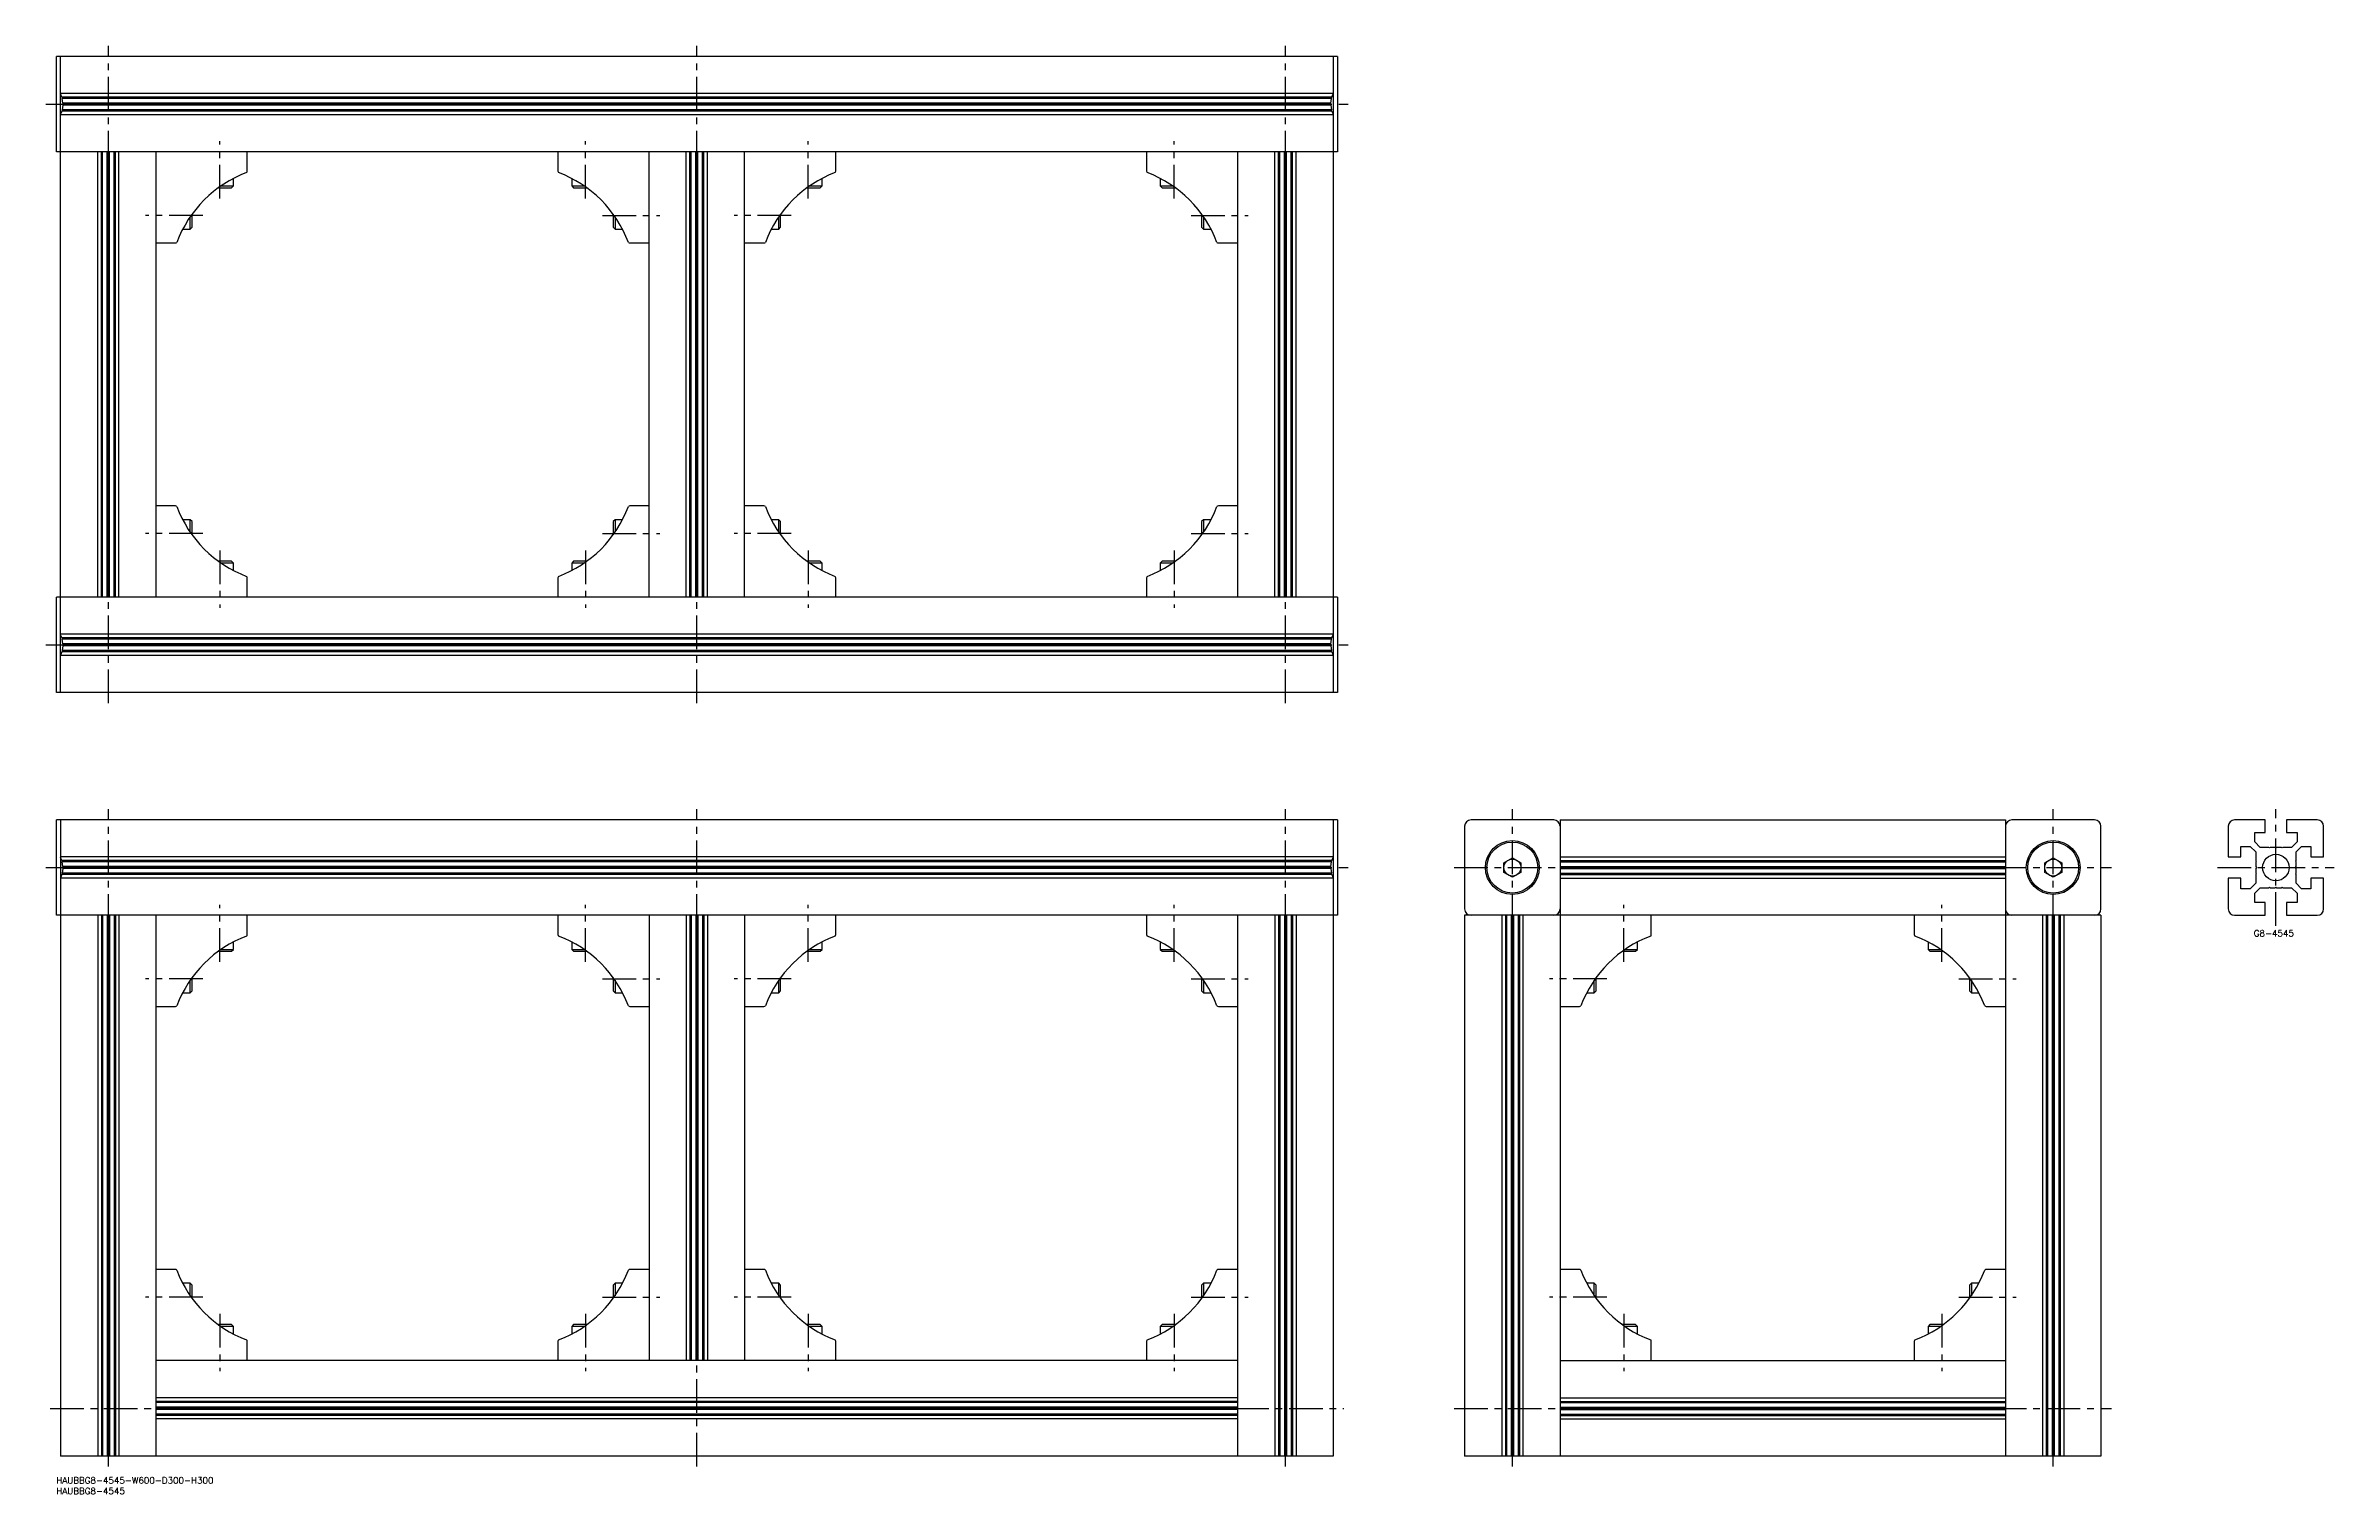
# Model space of a CAD drawing. Extents: x -5 to 1074, y -8 to 675.
import ezdxf

# ---------------------------------------------------------------- set-up
doc = ezdxf.new("R2010")
doc.units = 0
doc.header["$LTSCALE"] = 0.5
doc.linetypes.add('CENTER', pattern=[50.8, 31.75, -6.35, 6.35, -6.35])
for name, color, linetype in [('MSM_CENTER', 1, 'CENTER'), ('MSM_CONTINUOUS', 7, 'CONTINUOUS'), ('MSM_PART_NUMBER', 7, 'CONTINUOUS')]:
    doc.layers.add(name, color=color, linetype=linetype)
doc.styles.get("Standard").update_dxf_attribs({"font": 'txt.shx', "height": 3, "bigfont": 'bigfont.shx'})

# ---------------------------------------------------------------- blocks, each defined once
blk = doc.blocks.new('*U8')
at = {"layer": 'MSM_PART_NUMBER'}
blk.add_text('HAUBBG8-4545-W600-D300-H300', height=3, dxfattribs=at).set_placement((0, -3))
blk = doc.blocks.new('*U9')
at = {"layer": 'MSM_PART_NUMBER'}
blk.add_text('HAUBBG8-4545', height=3, dxfattribs=at).set_placement((0, -8))
blk = doc.blocks.new('*U10')
at = {"layer": 'MSM_PART_NUMBER'}
blk.add_text('G8-4545', height=3, dxfattribs=at).set_placement((1036.1, 255))

msp = doc.modelspace()

# ---------------------------------------------------------------- linework, layer by layer
at = {"layer": 'MSM_CENTER'}
for p, q in [((24.5, 365), (24.5, 675)), ((302, 365), (302, 675)), ((579.5, 365), (579.5, 675)), ((-5, 647.5), (609, 647.5)), ((77, 603), (77, 630)), ((249.5, 603), (249.5, 630)), ((354.5, 603), (354.5, 630)), ((527, 603), (527, 630)), ((69, 595), (42, 595)), ((257.5, 595), (284.5, 595)), ((346.5, 595), (319.5, 595)), ((535, 595), (562, 595)), ((69, 445), (42, 445)), ((257.5, 445), (284.5, 445)), ((346.5, 445), (319.5, 445)), ((535, 445), (562, 445)), ((77, 437), (77, 410)), ((249.5, 437), (249.5, 410)), ((354.5, 437), (354.5, 410)), ((527, 437), (527, 410)), ((-5, 392.5), (609, 392.5)), ((24.5, 5), (24.5, 315)), ((302, 5), (302, 315)), ((579.5, 5), (579.5, 315)), ((686.5, 5), (686.5, 315)), ((941.5, 5), (941.5, 315)), ((1046.5, 260), (1046.5, 315)), ((-5, 287.5), (609, 287.5)), ((659, 287.5), (969, 287.5)), ((1019, 287.5), (1074, 287.5)), ((77, 243), (77, 270)), ((249.5, 243), (249.5, 270)), ((354.5, 243), (354.5, 270)), ((527, 243), (527, 270)), ((739, 243), (739, 270)), ((889, 243), (889, 270)), ((69, 235), (42, 235)), ((257.5, 235), (284.5, 235)), ((346.5, 235), (319.5, 235)), ((535, 235), (562, 235)), ((731, 235), (704, 235)), ((897, 235), (924, 235)), ((69, 85), (42, 85)), ((77, 77), (77, 50)), ((249.5, 77), (249.5, 50)), ((257.5, 85), (284.5, 85)), ((346.5, 85), (319.5, 85)), ((354.5, 77), (354.5, 50)), ((527, 77), (527, 50)), ((535, 85), (562, 85)), ((731, 85), (704, 85)), ((739, 77), (739, 50)), ((889, 77), (889, 50)), ((897, 85), (924, 85)), ((-3, 32.5), (607, 32.5)), ((659, 32.5), (969, 32.5))]:
    msp.add_line(p, q, dxfattribs=at)
at = {"layer": 'MSM_CONTINUOUS'}
for p, q in [((0, 625), (0, 670)), ((604, 670), (0, 670)), ((2, 370), (2, 670)), ((602, 670), (602, 370)), ((604, 670), (604, 625)), ((602, 652.5), (2, 652.5)), ((2.6, 650.8), (2, 652.3)), ((601.4, 650.8), (2.6, 650.8)), ((2.6, 650.8), (2.9, 650.5)), ((2.9, 650.5), (2.8, 650.2)), ((601.2, 650.2), (2.8, 650.2)), ((3.1, 648), (2.8, 650.2)), ((601.1, 650.5), (2.9, 650.5)), ((600.9, 648), (3.1, 648)), ((3.1, 648), (3.4, 647.5)), ((3.4, 647.5), (3.1, 647)), ((600.6, 647.5), (3.4, 647.5)), ((600.6, 647.5), (600.9, 648)), ((600.9, 647), (600.6, 647.5)), ((600.9, 648), (601.2, 650.2)), ((601.1, 650.5), (601.4, 650.8)), ((601.2, 650.2), (601.1, 650.5)), ((601.4, 650.8), (602, 652.3)), ((2.6, 644.2), (2, 642.7)), ((602, 642.5), (2, 642.5)), ((2.9, 644.5), (2.6, 644.2)), ((601.4, 644.2), (2.6, 644.2)), ((3.1, 647), (2.8, 644.8)), ((601.2, 644.8), (2.8, 644.8)), ((2.8, 644.8), (2.9, 644.5)), ((601.1, 644.5), (2.9, 644.5)), ((600.9, 647), (3.1, 647)), ((600.9, 647), (601.2, 644.8)), ((601.1, 644.5), (601.2, 644.8)), ((601.4, 644.2), (601.1, 644.5)), ((601.4, 644.2), (602, 642.7)), ((604, 625), (0, 625)), ((19.5, 415), (19.5, 625)), ((21.2, 415), (21.2, 625)), ((21.5, 415), (21.5, 625)), ((21.8, 415), (21.8, 625)), ((24, 415), (24, 625)), ((24.5, 415), (24.5, 625)), ((25, 415), (25, 625)), ((27.2, 415), (27.2, 625)), ((27.5, 415), (27.5, 625)), ((27.8, 415), (27.8, 625)), ((29.5, 415), (29.5, 625)), ((47, 415), (47, 625)), ((90, 615.9), (90, 625)), ((236.5, 625), (236.5, 615.9)), ((279.5, 415), (279.5, 625)), ((297, 415), (297, 625)), ((298.7, 415), (298.7, 625)), ((299, 415), (299, 625)), ((299.3, 415), (299.3, 625)), ((301.5, 415), (301.5, 625)), ((302, 415), (302, 625)), ((302.5, 415), (302.5, 625)), ((304.7, 415), (304.7, 625)), ((305, 415), (305, 625)), ((305.3, 415), (305.3, 625)), ((307, 415), (307, 625)), ((324.5, 415), (324.5, 625)), ((367.5, 615.9), (367.5, 625)), ((514, 625), (514, 615.9)), ((557, 415), (557, 625)), ((574.5, 415), (574.5, 625)), ((576.2, 415), (576.2, 625)), ((576.5, 415), (576.5, 625)), ((576.8, 415), (576.8, 625)), ((579, 415), (579, 625)), ((579.5, 415), (579.5, 625)), ((580, 415), (580, 625)), ((582.2, 415), (582.2, 625)), ((582.5, 415), (582.5, 625)), ((582.8, 415), (582.8, 625)), ((584.5, 415), (584.5, 625)), ((76.4, 608), (82.6, 608)), ((77.6, 608.9), (83.5, 608.9)), ((82.6, 608), (83.5, 608.9)), ((83.5, 608.9), (83.5, 612.4)), ((243, 612.4), (243, 608.9)), ((243, 608.9), (243.9, 608)), ((243, 608.9), (248.9, 608.9)), ((243.9, 608), (250.1, 608)), ((353.9, 608), (360.1, 608)), ((355.1, 608.9), (361, 608.9)), ((360.1, 608), (361, 608.9)), ((361, 608.9), (361, 612.4)), ((520.5, 612.4), (520.5, 608.9)), ((520.5, 608.9), (521.4, 608)), ((520.5, 608.9), (526.4, 608.9)), ((521.4, 608), (527.6, 608)), ((63.1, 588.5), (63.1, 594.4)), ((64, 589.4), (64, 595.6)), ((262.5, 595.6), (262.5, 589.4)), ((263.4, 594.4), (263.4, 588.5)), ((340.6, 588.5), (340.6, 594.4)), ((341.5, 589.4), (341.5, 595.6)), ((540, 595.6), (540, 589.4)), ((540.9, 594.4), (540.9, 588.5)), ((59.6, 588.5), (63.1, 588.5)), ((63.1, 588.5), (64, 589.4)), ((262.5, 589.4), (263.4, 588.5)), ((263.4, 588.5), (266.9, 588.5)), ((337.1, 588.5), (340.6, 588.5)), ((340.6, 588.5), (341.5, 589.4)), ((540, 589.4), (540.9, 588.5)), ((540.9, 588.5), (544.4, 588.5)), ((47, 582), (56.1, 582)), ((270.4, 582), (279.5, 582)), ((324.5, 582), (333.6, 582)), ((547.9, 582), (557, 582)), ((56.1, 458), (47, 458)), ((279.5, 458), (270.4, 458)), ((333.6, 458), (324.5, 458)), ((557, 458), (547.9, 458)), ((63.1, 451.5), (59.6, 451.5)), ((64, 450.6), (63.1, 451.5)), ((63.1, 445.6), (63.1, 451.5)), ((64, 444.4), (64, 450.6)), ((263.4, 451.5), (262.5, 450.6)), ((262.5, 450.6), (262.5, 444.4)), ((266.9, 451.5), (263.4, 451.5)), ((263.4, 451.5), (263.4, 445.6)), ((340.6, 451.5), (337.1, 451.5)), ((341.5, 450.6), (340.6, 451.5)), ((340.6, 445.6), (340.6, 451.5)), ((341.5, 444.4), (341.5, 450.6)), ((540.9, 451.5), (540, 450.6)), ((540, 450.6), (540, 444.4)), ((544.4, 451.5), (540.9, 451.5)), ((540.9, 451.5), (540.9, 445.6)), ((82.6, 432), (76.4, 432)), ((83.5, 431.1), (82.6, 432)), ((243.9, 432), (243, 431.1)), ((250.1, 432), (243.9, 432)), ((360.1, 432), (353.9, 432)), ((361, 431.1), (360.1, 432)), ((521.4, 432), (520.5, 431.1)), ((527.6, 432), (521.4, 432)), ((83.5, 431.1), (77.6, 431.1)), ((83.5, 427.6), (83.5, 431.1)), ((90, 415), (90, 424.1)), ((236.5, 424.1), (236.5, 415)), ((243, 431.1), (243, 427.6)), ((248.9, 431.1), (243, 431.1)), ((361, 431.1), (355.1, 431.1)), ((361, 427.6), (361, 431.1)), ((367.5, 415), (367.5, 424.1)), ((514, 424.1), (514, 415)), ((520.5, 431.1), (520.5, 427.6)), ((526.4, 431.1), (520.5, 431.1)), ((0, 370), (0, 415)), ((604, 415), (0, 415)), ((604, 415), (604, 370)), ((602, 397.5), (2, 397.5)), ((2.6, 395.8), (2, 397.3)), ((2.6, 389.2), (2, 387.7)), ((601.4, 395.8), (2.6, 395.8)), ((2.6, 395.8), (2.9, 395.5)), ((2.9, 389.5), (2.6, 389.2)), ((601.4, 389.2), (2.6, 389.2)), ((2.9, 395.5), (2.8, 395.2)), ((601.2, 395.2), (2.8, 395.2)), ((3.1, 393), (2.8, 395.2)), ((3.1, 392), (2.8, 389.8)), ((2.8, 389.8), (2.9, 389.5)), ((601.2, 389.8), (2.8, 389.8)), ((601.1, 395.5), (2.9, 395.5)), ((601.1, 389.5), (2.9, 389.5)), ((600.9, 393), (3.1, 393)), ((3.1, 393), (3.4, 392.5)), ((3.4, 392.5), (3.1, 392)), ((600.9, 392), (3.1, 392)), ((600.6, 392.5), (3.4, 392.5)), ((600.6, 392.5), (600.9, 393)), ((600.9, 392), (600.6, 392.5)), ((600.9, 393), (601.2, 395.2)), ((600.9, 392), (601.2, 389.8)), ((601.1, 395.5), (601.4, 395.8)), ((601.2, 395.2), (601.1, 395.5)), ((601.1, 389.5), (601.2, 389.8)), ((601.4, 389.2), (601.1, 389.5)), ((601.4, 395.8), (602, 397.3)), ((601.4, 389.2), (602, 387.7)), ((602, 387.5), (2, 387.5)), ((604, 370), (0, 370)), ((0, 265), (0, 310)), ((604, 310), (0, 310)), ((2, 310), (2, 10)), ((602, 310), (602, 10)), ((604, 310), (604, 265)), ((664, 307), (664, 268)), ((706, 310), (667, 310)), ((709, 310), (709, 10)), ((709, 310), (919, 310)), ((919, 310), (919, 10)), ((961, 310), (922, 310)), ((964, 268), (964, 307)), ((1024, 307), (1024, 292.5)), ((1041.5, 310), (1027, 310)), ((1036.5, 299.6), (1036.5, 304)), ((1036.5, 304), (1041.5, 304)), ((1041.5, 304), (1041.5, 310)), ((1066, 310), (1051.5, 310)), ((1051.5, 310), (1051.5, 304)), ((1051.5, 304), (1056.5, 304)), ((1056.5, 304), (1056.5, 299.6)), ((1069, 292.5), (1069, 307)), ((602, 292.5), (2, 292.5)), ((2.6, 290.8), (2, 292.3)), ((601.4, 290.8), (602, 292.3)), ((682.5, 289.8), (686.5, 292.1)), ((686.5, 292.1), (690.5, 289.8)), ((709, 292.5), (919, 292.5)), ((937.5, 289.8), (941.5, 292.1)), ((941.5, 292.1), (945.5, 289.8)), ((1024, 292.5), (1030, 292.5)), ((1030, 297.5), (1034.4, 297.5)), ((1030, 292.5), (1030, 297.5)), ((1034.4, 297.5), (1037, 294.9)), ((1039.1, 297), (1036.5, 299.6)), ((1037, 294.9), (1037, 290.8)), ((1043.2, 297), (1039.1, 297)), ((1043.5, 296.8), (1043.2, 297)), ((1043.8, 297), (1043.5, 296.8)), ((1046, 297), (1043.8, 297)), ((1046.5, 296.7), (1046, 297)), ((1047, 297), (1046.5, 296.7)), ((1049.2, 297), (1047, 297)), ((1049.5, 296.8), (1049.2, 297)), ((1049.8, 297), (1049.5, 296.8)), ((1053.9, 297), (1049.8, 297)), ((1056.5, 299.6), (1053.9, 297)), ((1056, 294.9), (1058.6, 297.5)), ((1056, 290.8), (1056, 294.9)), ((1058.6, 297.5), (1063, 297.5)), ((1063, 297.5), (1063, 292.5)), ((1063, 292.5), (1069, 292.5)), ((2.6, 284.2), (2, 282.7)), ((602, 282.5), (2, 282.5)), ((2.6, 290.8), (2.9, 290.5)), ((601.4, 290.8), (2.6, 290.8)), ((2.9, 284.5), (2.6, 284.2)), ((601.4, 284.2), (2.6, 284.2)), ((2.9, 290.5), (2.8, 290.2)), ((601.2, 290.2), (2.8, 290.2)), ((3.1, 288), (2.8, 290.2)), ((3.1, 287), (2.8, 284.8)), ((601.2, 284.8), (2.8, 284.8)), ((2.8, 284.8), (2.9, 284.5)), ((601.1, 290.5), (2.9, 290.5)), ((601.1, 284.5), (2.9, 284.5)), ((3.1, 288), (3.4, 287.5)), ((600.9, 288), (3.1, 288)), ((3.4, 287.5), (3.1, 287)), ((600.9, 287), (3.1, 287)), ((600.6, 287.5), (3.4, 287.5)), ((600.6, 287.5), (600.9, 288)), ((600.9, 287), (600.6, 287.5)), ((600.9, 288), (601.2, 290.2)), ((600.9, 287), (601.2, 284.8)), ((601.1, 290.5), (601.4, 290.8)), ((601.2, 290.2), (601.1, 290.5)), ((601.1, 284.5), (601.2, 284.8)), ((601.4, 284.2), (601.1, 284.5)), ((601.4, 284.2), (602, 282.7)), ((682.5, 285.2), (682.5, 289.8)), ((686.5, 282.9), (682.5, 285.2)), ((690.5, 285.2), (686.5, 282.9)), ((690.5, 289.8), (690.5, 285.2)), ((709, 290.8), (919, 290.8)), ((709, 290.5), (919, 290.5)), ((709, 290.2), (919, 290.2)), ((709, 288), (919, 288)), ((709, 287.5), (919, 287.5)), ((709, 287), (919, 287)), ((709, 284.8), (919, 284.8)), ((709, 284.5), (919, 284.5)), ((709, 284.2), (919, 284.2)), ((709, 282.5), (919, 282.5)), ((937.5, 285.2), (937.5, 289.8)), ((941.5, 282.9), (937.5, 285.2)), ((945.5, 285.2), (941.5, 282.9)), ((945.5, 289.8), (945.5, 285.2)), ((1030, 282.5), (1024, 282.5)), ((1024, 282.5), (1024, 268)), ((1030, 277.5), (1030, 282.5)), ((1037, 290.8), (1037.2, 290.5)), ((1037.2, 290.5), (1037, 290.2)), ((1037, 290.2), (1037, 288)), ((1037, 288), (1037.3, 287.5)), ((1037.3, 287.5), (1037, 287)), ((1037, 287), (1037, 284.8)), ((1037, 284.8), (1037.2, 284.5)), ((1037.2, 284.5), (1037, 284.2)), ((1037, 284.2), (1037, 280.1)), ((1055.7, 287.5), (1056, 288)), ((1056, 287), (1055.7, 287.5)), ((1055.8, 290.5), (1056, 290.8)), ((1056, 290.2), (1055.8, 290.5)), ((1055.8, 284.5), (1056, 284.8)), ((1056, 284.2), (1055.8, 284.5)), ((1056, 288), (1056, 290.2)), ((1056, 284.8), (1056, 287)), ((1056, 280.1), (1056, 284.2)), ((1069, 282.5), (1063, 282.5)), ((1063, 282.5), (1063, 277.5)), ((1069, 268), (1069, 282.5)), ((1034.4, 277.5), (1030, 277.5)), ((1037, 280.1), (1034.4, 277.5)), ((1036.5, 275.4), (1039.1, 278)), ((1036.5, 271), (1036.5, 275.4)), ((1041.5, 271), (1036.5, 271)), ((1039.1, 278), (1043.2, 278)), ((1041.5, 265), (1041.5, 271)), ((1043.2, 278), (1043.5, 278.2)), ((1043.5, 278.2), (1043.8, 278)), ((1043.8, 278), (1046, 278)), ((1046, 278), (1046.5, 278.3)), ((1046.5, 278.3), (1047, 278)), ((1047, 278), (1049.2, 278)), ((1049.2, 278), (1049.5, 278.2)), ((1049.5, 278.2), (1049.8, 278)), ((1049.8, 278), (1053.9, 278)), ((1056.5, 271), (1051.5, 271)), ((1051.5, 271), (1051.5, 265)), ((1053.9, 278), (1056.5, 275.4)), ((1058.6, 277.5), (1056, 280.1)), ((1056.5, 275.4), (1056.5, 271)), ((1063, 277.5), (1058.6, 277.5)), ((604, 265), (0, 265)), ((19.5, 265), (19.5, 10)), ((21.2, 265), (21.2, 10)), ((21.5, 265), (21.5, 10)), ((21.8, 265), (21.8, 10)), ((24, 265), (24, 10)), ((24.5, 265), (24.5, 10)), ((25, 265), (25, 10)), ((27.2, 265), (27.2, 10)), ((27.5, 265), (27.5, 10)), ((27.8, 265), (27.8, 10)), ((29.5, 265), (29.5, 10)), ((47, 10), (47, 265)), ((90, 255.9), (90, 265)), ((236.5, 265), (236.5, 255.9)), ((279.5, 265), (279.5, 55)), ((297, 265), (297, 55)), ((298.7, 265), (298.7, 55)), ((299, 265), (299, 55)), ((299.3, 265), (299.3, 55)), ((301.5, 265), (301.5, 55)), ((302, 265), (302, 55)), ((302.5, 265), (302.5, 55)), ((304.7, 265), (304.7, 55)), ((305, 265), (305, 55)), ((305.3, 265), (305.3, 55)), ((307, 265), (307, 55)), ((324.5, 265), (324.5, 55)), ((367.5, 255.9), (367.5, 265)), ((514, 265), (514, 255.9)), ((557, 10), (557, 265)), ((574.5, 265), (574.5, 10)), ((576.2, 265), (576.2, 10)), ((576.5, 265), (576.5, 10)), ((576.8, 265), (576.8, 10)), ((579, 265), (579, 10)), ((579.5, 265), (579.5, 10)), ((580, 265), (580, 10)), ((582.2, 265), (582.2, 10)), ((582.5, 265), (582.5, 10)), ((582.8, 265), (582.8, 10)), ((584.5, 265), (584.5, 10)), ((964, 265), (664, 265)), ((664, 265), (664, 10)), ((681.5, 265), (681.5, 10)), ((683.2, 265), (683.2, 10)), ((683.5, 265), (683.5, 10)), ((683.8, 265), (683.8, 10)), ((686, 265), (686, 10)), ((686.5, 265), (686.5, 10)), ((687, 265), (687, 10)), ((689.2, 265), (689.2, 10)), ((689.5, 265), (689.5, 10)), ((689.8, 265), (689.8, 10)), ((691.5, 265), (691.5, 10)), ((752, 255.9), (752, 265)), ((876, 265), (876, 255.9)), ((936.5, 265), (936.5, 10)), ((938.2, 265), (938.2, 10)), ((938.5, 265), (938.5, 10)), ((938.8, 265), (938.8, 10)), ((941, 265), (941, 10)), ((941.5, 265), (941.5, 10)), ((942, 265), (942, 10)), ((944.2, 265), (944.2, 10)), ((944.5, 265), (944.5, 10)), ((944.8, 265), (944.8, 10)), ((946.5, 265), (946.5, 10)), ((964, 265), (964, 10)), ((1027, 265), (1041.5, 265)), ((1051.5, 265), (1066, 265)), ((77.6, 248.9), (83.5, 248.9)), ((82.6, 248), (83.5, 248.9)), ((83.5, 248.9), (83.5, 252.4)), ((243, 252.4), (243, 248.9)), ((243, 248.9), (243.9, 248)), ((243, 248.9), (248.9, 248.9)), ((355.1, 248.9), (361, 248.9)), ((360.1, 248), (361, 248.9)), ((361, 248.9), (361, 252.4)), ((520.5, 252.4), (520.5, 248.9)), ((520.5, 248.9), (521.4, 248)), ((520.5, 248.9), (526.4, 248.9)), ((739.6, 248.9), (745.5, 248.9)), ((744.6, 248), (745.5, 248.9)), ((745.5, 248.9), (745.5, 252.4)), ((882.5, 252.4), (882.5, 248.9)), ((882.5, 248.9), (883.4, 248)), ((882.5, 248.9), (888.4, 248.9)), ((76.4, 248), (82.6, 248)), ((243.9, 248), (250.1, 248)), ((353.9, 248), (360.1, 248)), ((521.4, 248), (527.6, 248)), ((738.4, 248), (744.6, 248)), ((883.4, 248), (889.6, 248)), ((59.6, 228.5), (63.1, 228.5)), ((63.1, 228.5), (63.1, 234.4)), ((63.1, 228.5), (64, 229.4)), ((64, 229.4), (64, 235.6)), ((262.5, 235.6), (262.5, 229.4)), ((262.5, 229.4), (263.4, 228.5)), ((263.4, 234.4), (263.4, 228.5)), ((263.4, 228.5), (266.9, 228.5)), ((337.1, 228.5), (340.6, 228.5)), ((340.6, 228.5), (340.6, 234.4)), ((340.6, 228.5), (341.5, 229.4)), ((341.5, 229.4), (341.5, 235.6)), ((540, 235.6), (540, 229.4)), ((540, 229.4), (540.9, 228.5)), ((540.9, 234.4), (540.9, 228.5)), ((540.9, 228.5), (544.4, 228.5)), ((721.6, 228.5), (725.1, 228.5)), ((725.1, 228.5), (725.1, 234.4)), ((725.1, 228.5), (726, 229.4)), ((726, 229.4), (726, 235.6)), ((902, 235.6), (902, 229.4)), ((902, 229.4), (902.9, 228.5)), ((902.9, 234.4), (902.9, 228.5)), ((902.9, 228.5), (906.4, 228.5)), ((47, 222), (56.1, 222)), ((270.4, 222), (279.5, 222)), ((324.5, 222), (333.6, 222)), ((547.9, 222), (557, 222)), ((709, 222), (718.1, 222)), ((909.9, 222), (919, 222)), ((56.1, 98), (47, 98)), ((279.5, 98), (270.4, 98)), ((333.6, 98), (324.5, 98)), ((557, 98), (547.9, 98)), ((718.1, 98), (709, 98)), ((919, 98), (909.9, 98)), ((63.1, 91.5), (59.6, 91.5)), ((64, 90.6), (63.1, 91.5)), ((63.1, 85.6), (63.1, 91.5)), ((64, 84.4), (64, 90.6)), ((263.4, 91.5), (262.5, 90.6)), ((262.5, 90.6), (262.5, 84.4)), ((266.9, 91.5), (263.4, 91.5)), ((263.4, 91.5), (263.4, 85.6)), ((340.6, 91.5), (337.1, 91.5)), ((341.5, 90.6), (340.6, 91.5)), ((340.6, 85.6), (340.6, 91.5)), ((341.5, 84.4), (341.5, 90.6)), ((540.9, 91.5), (540, 90.6)), ((540, 90.6), (540, 84.4)), ((544.4, 91.5), (540.9, 91.5)), ((540.9, 91.5), (540.9, 85.6)), ((725.1, 91.5), (721.6, 91.5)), ((726, 90.6), (725.1, 91.5)), ((725.1, 85.6), (725.1, 91.5)), ((726, 84.4), (726, 90.6)), ((902.9, 91.5), (902, 90.6)), ((902, 90.6), (902, 84.4)), ((906.4, 91.5), (902.9, 91.5)), ((902.9, 91.5), (902.9, 85.6)), ((82.6, 72), (76.4, 72)), ((83.5, 71.1), (77.6, 71.1)), ((83.5, 71.1), (82.6, 72)), ((83.5, 67.6), (83.5, 71.1)), ((243.9, 72), (243, 71.1)), ((243, 71.1), (243, 67.6)), ((248.9, 71.1), (243, 71.1)), ((250.1, 72), (243.9, 72)), ((360.1, 72), (353.9, 72)), ((361, 71.1), (355.1, 71.1)), ((361, 71.1), (360.1, 72)), ((361, 67.6), (361, 71.1)), ((521.4, 72), (520.5, 71.1)), ((520.5, 71.1), (520.5, 67.6)), ((526.4, 71.1), (520.5, 71.1)), ((527.6, 72), (521.4, 72)), ((744.6, 72), (738.4, 72)), ((745.5, 71.1), (739.6, 71.1)), ((745.5, 71.1), (744.6, 72)), ((745.5, 67.6), (745.5, 71.1)), ((883.4, 72), (882.5, 71.1)), ((882.5, 71.1), (882.5, 67.6)), ((888.4, 71.1), (882.5, 71.1)), ((889.6, 72), (883.4, 72)), ((557, 55), (47, 55)), ((90, 55), (90, 64.1)), ((236.5, 64.1), (236.5, 55)), ((367.5, 55), (367.5, 64.1)), ((514, 64.1), (514, 55)), ((709, 55), (919, 55)), ((752, 55), (752, 64.1)), ((876, 64.1), (876, 55)), ((557, 37.5), (47, 37.5)), ((557, 35.8), (47, 35.8)), ((557, 35.5), (47, 35.5)), ((557, 35.2), (47, 35.2)), ((557, 33), (47, 33)), ((557, 32.5), (47, 32.5)), ((709, 37.5), (919, 37.5)), ((709, 35.8), (919, 35.8)), ((709, 35.5), (919, 35.5)), ((709, 35.2), (919, 35.2)), ((709, 33), (919, 33)), ((709, 32.5), (919, 32.5)), ((557, 32), (47, 32)), ((557, 29.8), (47, 29.8)), ((557, 29.5), (47, 29.5)), ((557, 29.2), (47, 29.2)), ((557, 27.5), (47, 27.5)), ((709, 32), (919, 32)), ((709, 29.8), (919, 29.8)), ((709, 29.5), (919, 29.5)), ((709, 29.2), (919, 29.2)), ((709, 27.5), (919, 27.5)), ((47, 10), (2, 10)), ((602, 10), (47, 10)), ((964, 10), (664, 10))]:
    msp.add_line(p, q, dxfattribs=at)
for centre, radius in [((686.5, 287.5), 12.7), ((686.5, 287.5), 12), ((686.5, 287.5), 4), ((941.5, 287.5), 12.7), ((941.5, 287.5), 12), ((941.5, 287.5), 4), ((1046.5, 287.5), 6.25)]:
    msp.add_circle(centre, radius, dxfattribs=at)
for centre, radius, start, end in [((109.8, 562.2), 56.7, 110.7505, 159.2495), ((89, 615.9), 1, 315, 0), ((237.5, 615.9), 1, 180, 225), ((216.7, 562.2), 56.7, 20.7505, 69.2495), ((387.3, 562.2), 56.7, 110.7505, 159.2495), ((366.5, 615.9), 1, 315, 0), ((515, 615.9), 1, 180, 225), ((494.2, 562.2), 56.7, 20.7505, 69.2495), ((56.1, 583), 1, 270, 315), ((270.4, 583), 1, 225, 270), ((333.6, 583), 1, 270, 315), ((547.9, 583), 1, 225, 270), ((56.1, 457), 1, 45, 90), ((109.8, 477.8), 56.7, 200.7505, 249.2495), ((216.7, 477.8), 56.7, 290.7505, 339.2495), ((270.4, 457), 1, 90, 135), ((333.6, 457), 1, 45, 90), ((387.3, 477.8), 56.7, 200.7505, 249.2495), ((494.2, 477.8), 56.7, 290.7505, 339.2495), ((547.9, 457), 1, 90, 135), ((89, 424.1), 1, 0, 45), ((237.5, 424.1), 1, 135, 180), ((366.5, 424.1), 1, 0, 45), ((515, 424.1), 1, 135, 180), ((667, 307), 3, 90, 180), ((706, 307), 3, 0, 90), ((922, 307), 3, 90, 180), ((961, 307), 3, 0, 90), ((1027, 307), 3, 90, 180), ((1066, 307), 3, 0, 90), ((667, 268), 3, 180, 270), ((706, 268), 3, 270, 0), ((922, 268), 3, 180, 270), ((961, 268), 3, 270, 0), ((1027, 268), 3, 180, 270), ((1066, 268), 3, 270, 0), ((109.8, 202.2), 56.7, 110.7505, 159.2495), ((89, 255.9), 1, 315, 0), ((237.5, 255.9), 1, 180, 225), ((216.7, 202.2), 56.7, 20.7505, 69.2495), ((387.3, 202.2), 56.7, 110.7505, 159.2495), ((366.5, 255.9), 1, 315, 0), ((515, 255.9), 1, 180, 225), ((494.2, 202.2), 56.7, 20.7505, 69.2495), ((771.8, 202.2), 56.7, 110.7505, 159.2495), ((751, 255.9), 1, 315, 0), ((877, 255.9), 1, 180, 225), ((856.2, 202.2), 56.7, 20.7505, 69.2495), ((56.1, 223), 1, 270, 315), ((270.4, 223), 1, 225, 270), ((333.6, 223), 1, 270, 315), ((547.9, 223), 1, 225, 270), ((718.1, 223), 1, 270, 315), ((909.9, 223), 1, 225, 270), ((56.1, 97), 1, 45, 90), ((109.8, 117.8), 56.7, 200.7505, 249.2495), ((216.7, 117.8), 56.7, 290.7505, 339.2495), ((270.4, 97), 1, 90, 135), ((333.6, 97), 1, 45, 90), ((387.3, 117.8), 56.7, 200.7505, 249.2495), ((494.2, 117.8), 56.7, 290.7505, 339.2495), ((547.9, 97), 1, 90, 135), ((718.1, 97), 1, 45, 90), ((771.8, 117.8), 56.7, 200.7505, 249.2495), ((856.2, 117.8), 56.7, 290.7505, 339.2495), ((909.9, 97), 1, 90, 135), ((89, 64.1), 1, 0, 45), ((237.5, 64.1), 1, 135, 180), ((366.5, 64.1), 1, 0, 45), ((515, 64.1), 1, 135, 180), ((751, 64.1), 1, 0, 45), ((877, 64.1), 1, 135, 180)]:
    msp.add_arc(centre, radius, start, end, dxfattribs=at)

# ---------------------------------------------------------------- block references
for name in ['*U10', '*U8', '*U9']:
    msp.add_blockref(name, (0, 0), dxfattribs=at)

doc.saveas('drawing.dxf')
